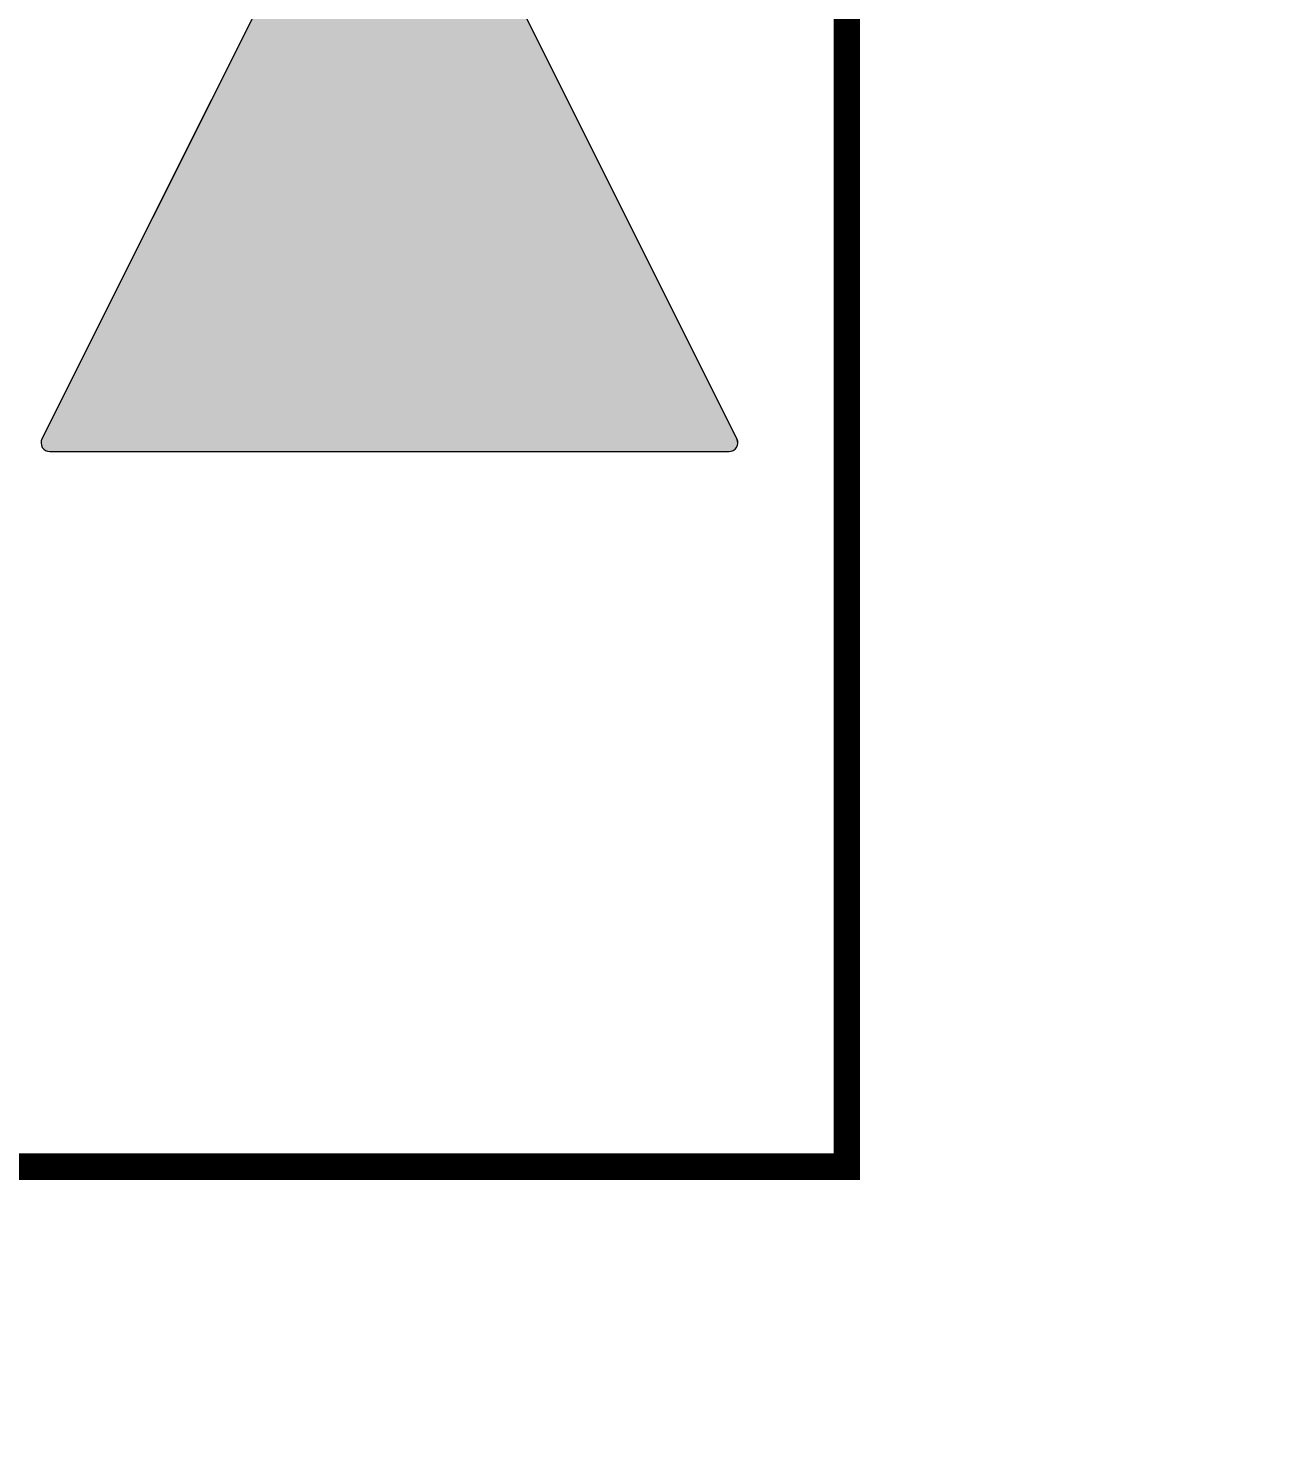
# Model space of a CAD drawing. Header units: metres. Extents: x 151 to 270, y 180 to 223.
# Drawn here: x 169.075 to 170.497, y 202.6 to 204.188 of the extents above; entities that cross this region are included whole.
import ezdxf

# ---------------------------------------------------------------- set-up
doc = ezdxf.new("R2010")
doc.units = ezdxf.units.M
doc.layers.add('2-SEÑALETICA', color=2, linetype='Continuous')
doc.layers.add('4-DIAGRAMA DE RECORRIDO', color=4, linetype='Continuous')

msp = doc.modelspace()

# ---------------------------------------------------------------- hatches: boundary and pattern name
at = {"layer": '2-SEÑALETICA', "linetype": 'ByBlock', "lineweight": 15}
h = msp.add_hatch(color=2, dxfattribs=at)
h.paths.add_polyline_path([(169.8669, 203.7086, 0.557537), (169.8758, 203.7231), (169.492, 204.4907, 0.618034), (169.4741, 204.4907), (169.3205, 204.1835), (169.0903, 203.7231, 0.557537), (169.0992, 203.7086)])
h.paths.add_polyline_path([(169.8773, 203.9701), (169.8773, 204.3142), (170.2119, 204.3142), (170.2119, 203.9701)], flags=9)

# ---------------------------------------------------------------- linework, layer by layer
at = {"layer": '2-SEÑALETICA', "color": 0, "linetype": 'ByBlock', "lineweight": 15}
for p, q in [((169.4741, 204.4907), (169.0903, 203.7231)), ((169.492, 204.4907), (169.8758, 203.7231)), ((169.0992, 203.7086), (169.8669, 203.7086))]:
    msp.add_line(p, q, dxfattribs=at)
msp.add_lwpolyline([(169.8758, 203.7231), (169.492, 204.4907, 0.618034), (169.4741, 204.4907), (169.0903, 203.7231, 0.557537), (169.0992, 203.7086), (169.8669, 203.7086, 0.557537)], format="xyb", close=True, dxfattribs=at)
msp.add_arc((169.8669, 203.7186), 0.01, 270, 26.5651, dxfattribs=at)
at = {"layer": '4-DIAGRAMA DE RECORRIDO', "color": 7, "const_width": 0.03}
msp.add_lwpolyline([(172.25, 218), (170, 218), (170, 202.9), (168.8, 202.9), (168.8, 199.8), (172.55, 199.8), (172.55, 202.9), (177.4, 202.9), (177.4, 199.8), (181.5, 199.8), (181.5, 202.9), (185.3, 202.9), (185.3, 204.2), (196.3, 204.2)], dxfattribs=at)

# ---------------------------------------------------------------- texts
at = {"layer": '2-SEÑALETICA', "color": 18, "linetype": 'ByBlock', "lineweight": 15, "true_color": 0x000000}
msp.add_text('!', height=0.4213, dxfattribs=at).set_placement((169.4108, 203.764))

doc.saveas('drawing.dxf')
